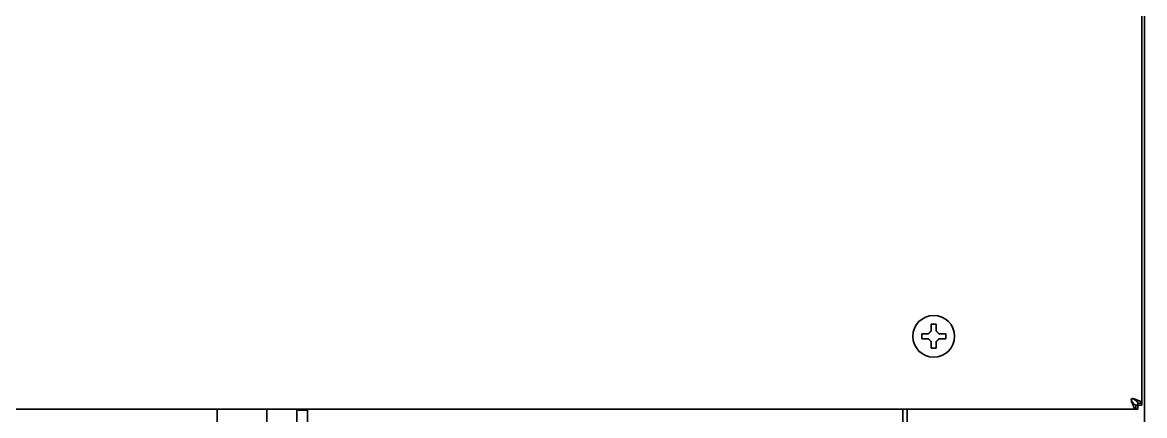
# Model space of a CAD drawing. Header units: inches. Extents: x 786 to 5755, y -850 to 3635.
# Drawn here: x 1431.7 to 1646.7, y 1390.8 to 1466.3 of the extents above; entities that cross this region are included whole.
import ezdxf

# ---------------------------------------------------------------- set-up
doc = ezdxf.new("R2010")
doc.units = ezdxf.units.IN
doc.layers.add('1', color=7, linetype='Continuous', true_color=0xffffff)

msp = doc.modelspace()

# ---------------------------------------------------------------- linework, layer by layer
at = {"layer": '1', "color": 7, "linetype": 'Continuous', "lineweight": 35}
for p, q in [((1646.72, 2087.38), (1646.72, 1300.63)), ((1646.22, 2076.13), (1646.22, 1393.17)), ((1605.82, 1408.33), (1606.32, 1408.33)), ((1606.32, 1408.33), (1606.82, 1408.33)), ((1606.32, 1403.73), (1605.82, 1403.73)), ((1606.82, 1403.73), (1606.32, 1403.73)), ((1645.08, 1392.03), (788.36, 1392.03)), ((1469.02, 1392.03), (1469.02, 1382.38)), ((1478.52, 1382.38), (1478.52, 1392.03)), ((1484.32, 1392.03), (1484.32, 1391.03)), ((1484.52, 1391.83), (1484.52, 1392.03)), ((1484.52, 1391.83), (1486.32, 1391.83)), ((1486.32, 1391.83), (1486.32, 1343.88)), ((1600.42, 1392.03), (1600.42, 1384.97)), ((1601.22, 1392.03), (1601.22, 1385.98)), ((1645.42, 1392.83), (1645.08, 1392.83)), ((1645.42, 1392.83), (1645.08, 1392.83)), ((1645.42, 1392.03), (1645.08, 1392.03)), ((1645.42, 1393.17), (1645.42, 1392.83)), ((1645.42, 1392.83), (1646.22, 1392.83)), ((1645.42, 1392.83), (1645.42, 1392.03)), ((1646.22, 1393.17), (1646.22, 1392.83)), ((1484.32, 1391.03), (1484.32, 1381.83))]:
    msp.add_line(p, q, dxfattribs=at)
msp.add_circle((1606.32, 1406.03), 4, dxfattribs=at)
msp.add_arc((1644.42, 1393.83), 0.25, 90, 180, dxfattribs=at)
for points, degree in [([(1605.82, 1407.03), (1605.82, 1407.09), (1605.82, 1407.19), (1605.82, 1407.36), (1605.82, 1407.51), (1605.82, 1407.67), (1605.82, 1407.82), (1605.82, 1407.98), (1605.82, 1408.14), (1605.82, 1408.27), (1605.82, 1408.33)], 3), ([(1604.02, 1405.53), (1604.02, 1405.7), (1604.02, 1406.03), (1604.02, 1406.36), (1604.02, 1406.53)], 3), ([(1605.32, 1406.53), (1605.35, 1406.56), (1605.4, 1406.61), (1605.47, 1406.68), (1605.54, 1406.75), (1605.61, 1406.82), (1605.68, 1406.89), (1605.75, 1406.96), (1605.8, 1407.01), (1605.82, 1407.03)], 3), ([(1606.82, 1407.03), (1606.84, 1407.01), (1606.89, 1406.96), (1606.96, 1406.89), (1607.03, 1406.82), (1607.11, 1406.75), (1607.18, 1406.67), (1607.25, 1406.6), (1607.3, 1406.55), (1607.32, 1406.53)], 3), ([(1607.32, 1406.53), (1607.37, 1406.53), (1607.48, 1406.53), (1607.64, 1406.53), (1607.8, 1406.53), (1607.96, 1406.53), (1608.11, 1406.53), (1608.27, 1406.53), (1608.43, 1406.53), (1608.56, 1406.53), (1608.62, 1406.53)], 3), ([(1608.62, 1406.53), (1608.62, 1406.36), (1608.62, 1406.03), (1608.62, 1405.7), (1608.62, 1405.53)], 3), ([(1605.32, 1405.53), (1605.27, 1405.53), (1605.16, 1405.53), (1605, 1405.53), (1604.84, 1405.53), (1604.68, 1405.53), (1604.53, 1405.53), (1604.37, 1405.53), (1604.21, 1405.53), (1604.08, 1405.53), (1604.02, 1405.53)], 3), ([(1605.82, 1405.03), (1605.8, 1405.05), (1605.75, 1405.1), (1605.68, 1405.17), (1605.61, 1405.25), (1605.53, 1405.32), (1605.46, 1405.39), (1605.39, 1405.46), (1605.34, 1405.51), (1605.32, 1405.53)], 3), ([(1607.32, 1405.53), (1607.29, 1405.51), (1607.24, 1405.45), (1607.17, 1405.38), (1607.1, 1405.31), (1607.03, 1405.24), (1606.96, 1405.17), (1606.89, 1405.1), (1606.84, 1405.05), (1606.82, 1405.03)], 3), ([(1606.82, 1405.03), (1606.82, 1404.98), (1606.82, 1404.87), (1606.82, 1404.71), (1606.82, 1404.55), (1606.82, 1404.39), (1606.82, 1404.24), (1606.82, 1404.08), (1606.82, 1403.92), (1606.82, 1403.8), (1606.82, 1403.73)], 3), ([(1644.17, 1393.83), (1644.17, 1393.78), (1644.18, 1393.73), (1644.19, 1393.68)], 3), ([(1645.08, 1392.03), (1645.08, 1392.83)], 1), ([(1645.42, 1393.17), (1646.22, 1393.17)], 1)]:
    msp.add_open_spline(points, degree=degree, dxfattribs=at)
for points, knots in [([(1606.82, 1408.33), (1606.82, 1408.13), (1606.82, 1407.92), (1606.82, 1407.59), (1606.82, 1407.48), (1606.82, 1407.26), (1606.82, 1407.15), (1606.82, 1407.03)], [0, 0, 0, 0, 0.5, 0.5, 0.75, 0.75, 1, 1, 1, 1]), ([(1604.02, 1406.53), (1604.22, 1406.53), (1604.43, 1406.53), (1604.76, 1406.53), (1604.87, 1406.53), (1605.09, 1406.53), (1605.2, 1406.53), (1605.32, 1406.53)], [0, 0, 0, 0, 0.5, 0.5, 0.75, 0.75, 1, 1, 1, 1]), ([(1605.82, 1403.73), (1605.82, 1403.93), (1605.82, 1404.14), (1605.82, 1404.47), (1605.82, 1404.58), (1605.82, 1404.8), (1605.82, 1404.92), (1605.82, 1405.03)], [0, 0, 0, 0, 0.5, 0.5, 0.75, 0.75, 1, 1, 1, 1]), ([(1608.62, 1405.53), (1608.42, 1405.53), (1608.21, 1405.53), (1607.88, 1405.53), (1607.77, 1405.53), (1607.55, 1405.53), (1607.44, 1405.53), (1607.32, 1405.53)], [0, 0, 0, 0, 0.5, 0.5, 0.75, 0.75, 1, 1, 1, 1]), ([(1644.17, 1393.83), (1644.17, 1393.83), (1644.17, 1393.82), (1644.17, 1393.82), (1644.17, 1393.81), (1644.17, 1393.81), (1644.17, 1393.8), (1644.17, 1393.79), (1644.18, 1393.79), (1644.18, 1393.78), (1644.18, 1393.78), (1644.18, 1393.77), (1644.18, 1393.77), (1644.19, 1393.76), (1644.19, 1393.75), (1644.19, 1393.75), (1644.19, 1393.75)], [0, 0, 0, 0, 0.071002, 0.141634, 0.212004, 0.282223, 0.352399, 0.422644, 0.493068, 0.56378, 0.634888, 0.706499, 0.778715, 0.851639, 0.925369, 1, 1, 1, 1]), ([(1644.19, 1393.75), (1644.23, 1393.69), (1644.27, 1393.63), (1644.34, 1393.51), (1644.38, 1393.45), (1644.45, 1393.34), (1644.49, 1393.28), (1644.56, 1393.18), (1644.6, 1393.14), (1644.67, 1393.05), (1644.71, 1393.02), (1644.78, 1392.95), (1644.82, 1392.92), (1644.89, 1392.88), (1644.93, 1392.86), (1645.01, 1392.84), (1645.04, 1392.83), (1645.08, 1392.83)], [0, 0, 0, 0, 0.125, 0.125, 0.25, 0.25, 0.375, 0.375, 0.5, 0.5, 0.625, 0.625, 0.75, 0.75, 0.875, 0.875, 1, 1, 1, 1]), ([(1644.19, 1393.68), (1644.27, 1393.46), (1644.34, 1393.24), (1644.49, 1392.84), (1644.56, 1392.66), (1644.71, 1392.36), (1644.78, 1392.24), (1644.93, 1392.07), (1645.01, 1392.03), (1645.08, 1392.03)], [0, 0, 0, 0, 0.25, 0.25, 0.5, 0.5, 0.75, 0.75, 1, 1, 1, 1]), ([(1644.42, 1394.08), (1644.42, 1394.08), (1644.43, 1394.08), (1644.44, 1394.08), (1644.45, 1394.08), (1644.46, 1394.08), (1644.47, 1394.08), (1644.49, 1394.08), (1644.5, 1394.08), (1644.51, 1394.07), (1644.52, 1394.07), (1644.53, 1394.07), (1644.54, 1394.07), (1644.55, 1394.06), (1644.56, 1394.06), (1644.57, 1394.06), (1644.57, 1394.06)], [0, 0, 0, 0, 0.073473, 0.146486, 0.219075, 0.291275, 0.363122, 0.434652, 0.505902, 0.57691, 0.647713, 0.71835, 0.788858, 0.859277, 0.929644, 1, 1, 1, 1]), ([(1644.5, 1394.06), (1644.63, 1393.98), (1644.75, 1393.91), (1644.97, 1393.76), (1645.07, 1393.69), (1645.24, 1393.54), (1645.31, 1393.47), (1645.4, 1393.32), (1645.42, 1393.25), (1645.42, 1393.17)], [0, 0, 0, 0, 0.25, 0.25, 0.5, 0.5, 0.75, 0.75, 1, 1, 1, 1]), ([(1644.57, 1394.06), (1644.68, 1394.02), (1644.79, 1393.98), (1645.01, 1393.91), (1645.11, 1393.87), (1645.31, 1393.8), (1645.41, 1393.76), (1645.59, 1393.69), (1645.67, 1393.65), (1645.82, 1393.58), (1645.89, 1393.54), (1646.01, 1393.47), (1646.06, 1393.43), (1646.14, 1393.36), (1646.17, 1393.32), (1646.21, 1393.25), (1646.22, 1393.21), (1646.22, 1393.17)], [0, 0, 0, 0, 0.125, 0.125, 0.25, 0.25, 0.375, 0.375, 0.5, 0.5, 0.625, 0.625, 0.75, 0.75, 0.875, 0.875, 1, 1, 1, 1])]:
    msp.add_open_spline(points, degree=3, knots=knots, dxfattribs=at)

doc.saveas('drawing.dxf')
